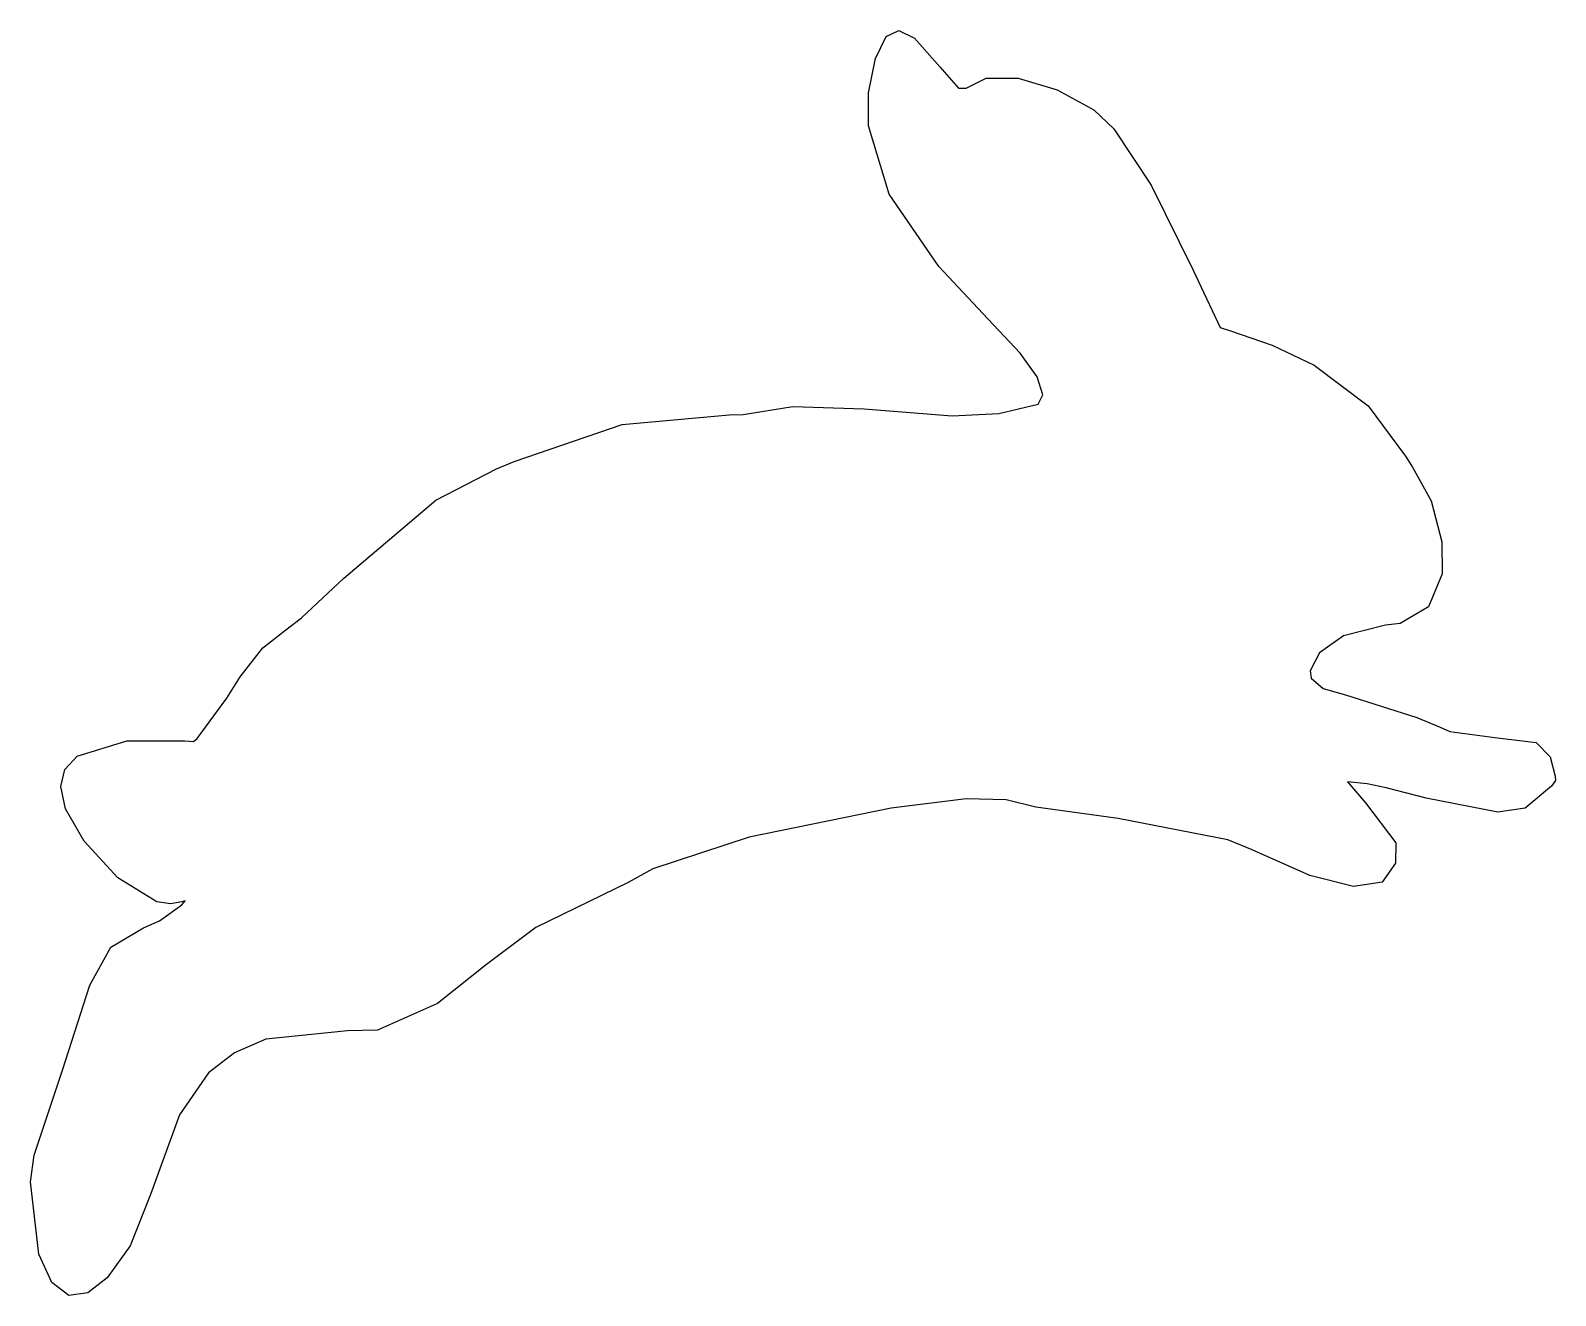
# Model space of a CAD drawing. Extents: x 5.1 to 23.1, y 2 to 17.
import ezdxf

# ---------------------------------------------------------------- set-up
doc = ezdxf.new("R2010")
doc.units = 0
doc.layers.get('0').update_dxf_attribs({"linetype": 'CONTINUOUS'})

msp = doc.modelspace()

# ---------------------------------------------------------------- linework, layer by layer
at = {"color": 1}
msp.add_lwpolyline([(5.516495, 2.011639), (5.314154, 2.164355), (5.160887, 2.501642), (5.061683, 3.359127), (5.10579, 3.675459), (5.43961, 4.680943), (5.76414, 5.69173), (6.014486, 6.14048), (6.401156, 6.370924), (6.58945, 6.45146), (6.854185, 6.642358), (6.896412, 6.689404), (6.85705, 6.677161), (6.720171, 6.654498), (6.560277, 6.678696), (6.094889, 6.960073), (5.697988, 7.396126), (5.477762, 7.780931), (5.420751, 8.044369), (5.469344, 8.245506), (5.61573, 8.402837), (6.203995, 8.587505), (6.891027, 8.586913), (6.99435, 8.57638), (7.035619, 8.611637), (7.38998, 9.090773), (7.546436, 9.343085), (7.813721, 9.688645), (8.087195, 9.900054), (8.275487, 10.044858), (8.776077, 10.514784), (9.864411, 11.438514), (10.58359, 11.809052), (10.794292, 11.897569), (12.075093, 12.33593), (13.344064, 12.451446), (13.509762, 12.454698), (14.097236, 12.548501), (14.944554, 12.521529), (15.983931, 12.437631), (16.540088, 12.466266), (17.006354, 12.577841), (17.059878, 12.685134), (16.992561, 12.899709), (16.790666, 13.179906), (16.348698, 13.651231), (15.828987, 14.208579), (15.238609, 15.063852), (14.993694, 15.876854), (14.993694, 16.264737), (15.076728, 16.674549), (15.205343, 16.934638), (15.354033, 17.004846), (15.540397, 16.914603), (15.839007, 16.575987), (16.061768, 16.321135), (16.150123, 16.321812), (16.390664, 16.439137), (16.76725, 16.439119), (17.22957, 16.300529), (17.663524, 16.062612), (17.902766, 15.84121), (18.343229, 15.172647), (18.842258, 14.163417), (19.161532, 13.483145), (19.28661, 13.444372), (19.779937, 13.276976), (20.277378, 13.037837), (20.917254, 12.555838), (21.360481, 11.960876), (21.442793, 11.828585), (21.662301, 11.4312), (21.79135, 10.943831), (21.794088, 10.564699), (21.632894, 10.174045), (21.29465, 9.975274), (21.120056, 9.957099), (20.623507, 9.828418), (20.340741, 9.629183), (20.229312, 9.413616), (20.2427, 9.328998), (20.381602, 9.207352), (20.646562, 9.132329), (21.494391, 8.860342), (21.768329, 8.746729), (21.885071, 8.695848), (22.416058, 8.624286), (22.907177, 8.565997), (23.073767, 8.39702), (23.131967, 8.167986), (23.136953, 8.11508), (23.091476, 8.047092), (22.776697, 7.787467), (22.45372, 7.738869), (21.604494, 7.904995), (21.128139, 8.028952), (20.906279, 8.076983), (20.670205, 8.100808), (20.883725, 7.849259), (21.244088, 7.375084), (21.241049, 7.136323), (21.082066, 6.909434), (20.742118, 6.860127), (20.22688, 6.98788), (19.542027, 7.292173), (19.252757, 7.413132), (17.953536, 7.663355), (16.978178, 7.799796), (16.624188, 7.886909), (16.152613, 7.896513), (15.264713, 7.786955), (13.579325, 7.44371), (12.437661, 7.067184), (12.143924, 6.907337), (11.050789, 6.372353), (10.46831, 5.933345), (9.887067, 5.471972), (9.176021, 5.1584), (8.817563, 5.149542), (7.850471, 5.050308), (7.478148, 4.889241), (7.171769, 4.651391), (6.825968, 4.153762), (6.48274, 3.208531), (6.243881, 2.599915), (5.970829, 2.22131), (5.742884, 2.044153), (5.516543, 2.011677), (5.516495, 2.01164)], dxfattribs=at)

doc.saveas('drawing.dxf')
